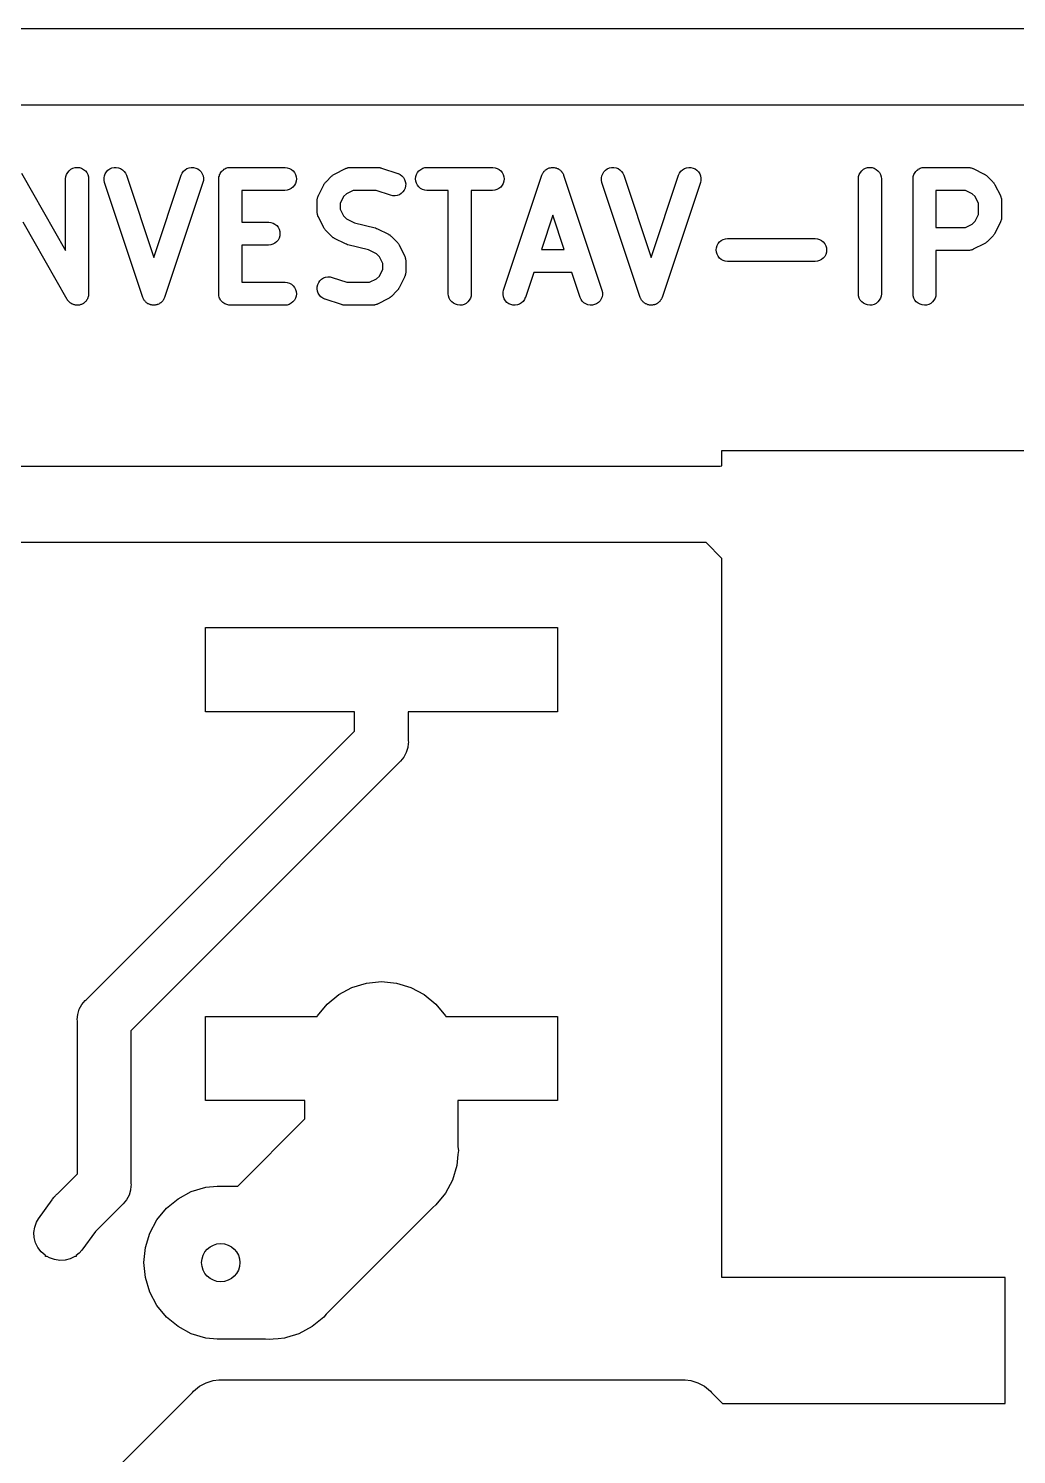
# Model space of a CAD drawing. Extents: x 90.9 to 144, y -121.2 to -74.4.
# Drawn here: x 111.03 to 123.94, y -93.06 to -74.43 of the extents above; entities that cross this region are included whole.
import ezdxf

# ---------------------------------------------------------------- set-up
doc = ezdxf.new("R2010")
doc.units = 0
doc.header["$MEASUREMENT"] = 0
doc.layers.add('BLACK', color=7, linetype='CONTINUOUS')

msp = doc.modelspace()

# ---------------------------------------------------------------- linework, layer by layer
at = {"layer": 'BLACK', "linetype": 'CONTINUOUS'}
for p, q in [((91.4646, -74.43), (142.85, -74.43)), ((142.668, -75.43), (91.94, -75.43)), ((110.935, -76.3201), (111.511, -77.3297)), ((111.511, -76.3925), (111.515, -76.3634)), ((111.515, -76.3634), (111.524, -76.3355)), ((111.524, -76.3355), (111.538, -76.3098)), ((111.538, -76.3098), (111.556, -76.2874)), ((111.556, -76.2874), (111.579, -76.2691)), ((111.579, -76.2691), (111.605, -76.2555)), ((111.605, -76.2555), (111.633, -76.2472)), ((111.633, -76.2472), (111.662, -76.2446)), ((111.662, -76.2446), (111.692, -76.2476)), ((111.692, -76.2476), (111.72, -76.2563)), ((111.72, -76.2563), (111.745, -76.2702)), ((111.745, -76.2702), (111.768, -76.2889)), ((111.768, -76.2889), (111.786, -76.3116)), ((111.786, -76.3116), (111.8, -76.3374)), ((111.8, -76.3374), (111.809, -76.3654)), ((111.809, -76.3654), (111.811, -76.3946)), ((112.012, -76.3821), (112.017, -76.3533)), ((112.017, -76.3533), (112.028, -76.3261)), ((112.028, -76.3261), (112.044, -76.3015)), ((112.044, -76.3015), (112.064, -76.2804)), ((112.064, -76.2804), (112.088, -76.2637)), ((112.088, -76.2637), (112.115, -76.2519)), ((112.115, -76.2519), (112.144, -76.2456)), ((112.144, -76.2456), (112.173, -76.245)), ((112.173, -76.245), (112.202, -76.2501)), ((112.202, -76.2501), (112.229, -76.2606)), ((112.229, -76.2606), (112.254, -76.2763)), ((112.254, -76.2763), (112.275, -76.2965)), ((112.275, -76.2965), (112.292, -76.3204)), ((112.292, -76.3204), (112.304, -76.3471)), ((112.304, -76.3471), (112.661, -77.4202)), ((112.661, -77.4202), (113.019, -76.3471)), ((113.019, -76.3471), (113.02, -76.3452)), ((113.02, -76.3452), (113.032, -76.3186)), ((113.032, -76.3186), (113.049, -76.2949)), ((113.049, -76.2949), (113.071, -76.275)), ((113.071, -76.275), (113.096, -76.2597)), ((113.096, -76.2597), (113.123, -76.2495)), ((113.123, -76.2495), (113.152, -76.2449)), ((113.152, -76.2449), (113.181, -76.2459)), ((113.181, -76.2459), (113.21, -76.2526)), ((113.21, -76.2526), (113.237, -76.2647)), ((113.237, -76.2647), (113.26, -76.2818)), ((113.26, -76.2818), (113.28, -76.3031)), ((113.28, -76.3031), (113.296, -76.328)), ((113.296, -76.328), (113.306, -76.3553)), ((113.306, -76.3553), (113.311, -76.3842)), ((113.513, -76.3784), (113.514, -76.3644)), ((113.514, -76.3644), (113.515, -76.3639)), ((113.515, -76.3634), (113.519, -76.3499)), ((113.515, -76.3639), (113.515, -76.3634)), ((113.519, -76.3499), (113.523, -76.3364)), ((113.523, -76.336), (113.524, -76.3355)), ((113.523, -76.3364), (113.523, -76.336)), ((113.524, -76.3355), (113.53, -76.3231)), ((113.53, -76.3231), (113.537, -76.3107)), ((113.537, -76.3103), (113.538, -76.3098)), ((113.537, -76.3107), (113.537, -76.3103)), ((113.538, -76.3098), (113.547, -76.299)), ((113.547, -76.299), (113.556, -76.2881)), ((113.556, -76.2874), (113.567, -76.2785)), ((113.556, -76.2878), (113.556, -76.2874)), ((113.556, -76.2881), (113.556, -76.2878)), ((113.567, -76.2785), (113.578, -76.2696)), ((113.578, -76.2696), (113.579, -76.2694)), ((113.579, -76.2691), (113.592, -76.2625)), ((113.579, -76.2694), (113.579, -76.2691)), ((113.592, -76.2625), (113.604, -76.2559)), ((113.604, -76.2559), (113.605, -76.2557)), ((113.605, -76.2555), (113.619, -76.2515)), ((113.605, -76.2557), (113.605, -76.2555)), ((113.619, -76.2515), (113.632, -76.2474)), ((113.632, -76.2474), (113.633, -76.2474)), ((113.633, -76.2472), (113.647, -76.2459)), ((113.633, -76.2474), (113.633, -76.2472)), ((113.647, -76.2459), (113.661, -76.2446)), ((113.661, -76.2446), (114.376, -76.2446)), ((114.376, -76.2446), (114.378, -76.2446)), ((114.378, -76.2446), (114.407, -76.2478)), ((114.407, -76.2478), (114.435, -76.2567)), ((114.435, -76.2567), (114.46, -76.2708)), ((114.46, -76.2708), (114.483, -76.2896)), ((114.483, -76.2896), (114.501, -76.3124)), ((114.501, -76.3124), (114.515, -76.3384)), ((114.515, -76.3384), (114.523, -76.3665)), ((114.523, -76.3665), (114.526, -76.3956)), ((114.913, -76.4314), (114.984, -76.3599)), ((114.984, -76.3599), (114.985, -76.3585)), ((114.985, -76.3585), (114.992, -76.3532)), ((114.992, -76.3532), (114.998, -76.3474)), ((114.998, -76.3474), (115.003, -76.3441)), ((115.003, -76.3441), (115.008, -76.3402)), ((115.008, -76.3402), (115.016, -76.3363)), ((115.016, -76.3363), (115.023, -76.3318)), ((115.023, -76.3318), (115.166, -76.2604)), ((115.166, -76.2604), (115.168, -76.2595)), ((115.168, -76.2595), (115.172, -76.258)), ((115.172, -76.258), (115.176, -76.2559)), ((115.176, -76.2559), (115.186, -76.2529)), ((115.186, -76.2529), (115.195, -76.2494)), ((115.195, -76.2494), (115.199, -76.2487)), ((115.199, -76.2487), (115.204, -76.2474)), ((115.204, -76.2474), (115.214, -76.2464)), ((115.214, -76.2464), (115.224, -76.2448)), ((115.224, -76.2448), (115.228, -76.245)), ((115.228, -76.245), (115.233, -76.2446)), ((115.233, -76.2446), (115.59, -76.2446)), ((115.59, -76.2446), (115.592, -76.2446)), ((115.592, -76.2446), (115.6, -76.2455)), ((115.6, -76.2455), (115.609, -76.2458)), ((115.609, -76.2458), (115.615, -76.2472)), ((115.615, -76.2472), (115.621, -76.2478)), ((115.621, -76.2478), (115.629, -76.2504)), ((115.629, -76.2504), (115.637, -76.2523)), ((115.637, -76.2523), (115.852, -76.3237)), ((115.852, -76.3237), (115.854, -76.3244)), ((115.854, -76.3244), (115.88, -76.3367)), ((115.88, -76.3367), (115.904, -76.3539)), ((115.904, -76.3539), (115.924, -76.3754)), ((116.083, -76.3935), (116.086, -76.3644)), ((116.086, -76.3644), (116.095, -76.3364)), ((116.095, -76.3364), (116.109, -76.3107)), ((116.109, -76.3107), (116.127, -76.2881)), ((116.127, -76.2881), (116.15, -76.2696)), ((116.15, -76.2696), (116.176, -76.2559)), ((116.176, -76.2559), (116.204, -76.2474)), ((116.204, -76.2474), (116.233, -76.2446)), ((116.233, -76.2446), (117.09, -76.2446)), ((117.09, -76.2446), (117.092, -76.2446)), ((117.092, -76.2446), (117.121, -76.2478)), ((117.121, -76.2478), (117.149, -76.2567)), ((117.149, -76.2567), (117.175, -76.2708)), ((117.175, -76.2708), (117.197, -76.2896)), ((117.197, -76.2896), (117.216, -76.3124)), ((117.216, -76.3124), (117.229, -76.3384)), ((117.229, -76.3384), (117.237, -76.3665)), ((117.233, -77.8471), (117.733, -76.3471)), ((117.237, -76.3665), (117.24, -76.3956)), ((117.733, -76.3471), (117.734, -76.3452)), ((117.734, -76.3452), (117.738, -76.3358)), ((117.738, -76.3358), (117.742, -76.3261)), ((117.742, -76.3261), (117.745, -76.3225)), ((117.745, -76.3225), (117.746, -76.3186)), ((117.746, -76.3186), (117.752, -76.3102)), ((117.752, -76.3102), (117.758, -76.3015)), ((117.758, -76.3015), (117.761, -76.2984)), ((117.761, -76.2984), (117.764, -76.2949)), ((117.764, -76.2949), (117.771, -76.2879)), ((117.771, -76.2879), (117.778, -76.2804)), ((117.778, -76.2804), (117.782, -76.2779)), ((117.782, -76.2779), (117.785, -76.275)), ((117.785, -76.275), (117.794, -76.2696)), ((117.794, -76.2696), (117.802, -76.2637)), ((117.802, -76.2637), (117.806, -76.262)), ((117.806, -76.262), (117.81, -76.2597)), ((117.81, -76.2597), (117.82, -76.2561)), ((117.82, -76.2561), (117.829, -76.2519)), ((117.829, -76.2519), (117.833, -76.251)), ((117.833, -76.251), (117.837, -76.2495)), ((117.837, -76.2495), (117.848, -76.2479)), ((117.848, -76.2479), (117.858, -76.2456)), ((117.858, -76.2456), (117.862, -76.2455)), ((117.862, -76.2455), (117.866, -76.2449)), ((117.866, -76.2449), (117.877, -76.2452)), ((117.877, -76.2452), (117.887, -76.245)), ((117.887, -76.245), (117.891, -76.2457)), ((117.891, -76.2457), (117.896, -76.2459)), ((117.896, -76.2459), (117.906, -76.2483)), ((117.906, -76.2483), (117.916, -76.2501)), ((117.916, -76.2501), (117.92, -76.2516)), ((117.92, -76.2516), (117.924, -76.2526)), ((117.924, -76.2526), (117.934, -76.2569)), ((117.934, -76.2569), (117.943, -76.2606)), ((117.943, -76.2606), (117.947, -76.2629)), ((117.947, -76.2629), (117.951, -76.2647)), ((117.951, -76.2647), (117.959, -76.2708)), ((117.959, -76.2708), (117.968, -76.2763)), ((117.968, -76.2763), (117.971, -76.2793)), ((117.971, -76.2793), (117.975, -76.2818)), ((117.975, -76.2818), (117.982, -76.2893)), ((117.982, -76.2893), (117.989, -76.2965)), ((117.989, -76.2965), (117.992, -76.3)), ((117.992, -76.3), (117.995, -76.3031)), ((117.995, -76.3031), (118, -76.3119)), ((118, -76.3119), (118.006, -76.3204)), ((118.006, -76.3204), (118.008, -76.3243)), ((118.008, -76.3243), (118.01, -76.328)), ((118.01, -76.328), (118.014, -76.3377)), ((118.014, -76.3377), (118.018, -76.3471)), ((118.018, -76.3471), (118.518, -77.8471)), ((118.512, -76.3821), (118.517, -76.3533)), ((118.517, -76.3533), (118.528, -76.3261)), ((118.528, -76.3261), (118.544, -76.3015)), ((118.544, -76.3015), (118.564, -76.2804)), ((118.564, -76.2804), (118.588, -76.2637)), ((118.588, -76.2637), (118.615, -76.2519)), ((118.615, -76.2519), (118.644, -76.2456)), ((118.644, -76.2456), (118.673, -76.245)), ((118.673, -76.245), (118.702, -76.2501)), ((118.702, -76.2501), (118.729, -76.2606)), ((118.729, -76.2606), (118.754, -76.2763)), ((118.754, -76.2763), (118.775, -76.2965)), ((118.775, -76.2965), (118.792, -76.3204)), ((118.792, -76.3204), (118.804, -76.3471)), ((118.804, -76.3471), (119.161, -77.4202)), ((119.161, -77.4202), (119.519, -76.3471)), ((119.519, -76.3471), (119.52, -76.3452)), ((119.52, -76.3452), (119.532, -76.3186)), ((119.532, -76.3186), (119.549, -76.2949)), ((119.549, -76.2949), (119.571, -76.275)), ((119.571, -76.275), (119.596, -76.2597)), ((119.596, -76.2597), (119.623, -76.2495)), ((119.623, -76.2495), (119.652, -76.2449)), ((119.652, -76.2449), (119.681, -76.2459)), ((119.681, -76.2459), (119.71, -76.2526)), ((119.71, -76.2526), (119.737, -76.2647)), ((119.737, -76.2647), (119.76, -76.2818)), ((119.76, -76.2818), (119.78, -76.3031)), ((119.78, -76.3031), (119.796, -76.328)), ((119.796, -76.328), (119.806, -76.3553)), ((119.806, -76.3553), (119.811, -76.3842)), ((121.869, -76.3925), (121.872, -76.3634)), ((121.872, -76.3634), (121.881, -76.3355)), ((121.881, -76.3355), (121.895, -76.3098)), ((121.895, -76.3098), (121.914, -76.2874)), ((121.914, -76.2874), (121.936, -76.2691)), ((121.936, -76.2691), (121.962, -76.2555)), ((121.962, -76.2555), (121.99, -76.2472)), ((121.99, -76.2472), (122.02, -76.2446)), ((122.02, -76.2446), (122.049, -76.2476)), ((122.049, -76.2476), (122.077, -76.2563)), ((122.077, -76.2563), (122.102, -76.2702)), ((122.102, -76.2702), (122.125, -76.2889)), ((122.125, -76.2889), (122.144, -76.3116)), ((122.144, -76.3116), (122.157, -76.3374)), ((122.157, -76.3374), (122.166, -76.3654)), ((122.166, -76.3654), (122.169, -76.3946)), ((122.584, -76.3784), (122.586, -76.3644)), ((122.586, -76.3634), (122.59, -76.3499)), ((122.586, -76.3639), (122.586, -76.3634)), ((122.586, -76.3644), (122.586, -76.3639)), ((122.59, -76.3499), (122.595, -76.3364)), ((122.595, -76.3355), (122.602, -76.3231)), ((122.595, -76.336), (122.595, -76.3355)), ((122.595, -76.3364), (122.595, -76.336)), ((122.602, -76.3231), (122.609, -76.3107)), ((122.609, -76.3098), (122.618, -76.299)), ((122.609, -76.3103), (122.609, -76.3098)), ((122.609, -76.3107), (122.609, -76.3103)), ((122.618, -76.299), (122.627, -76.2881)), ((122.627, -76.2881), (122.628, -76.2878)), ((122.628, -76.2874), (122.639, -76.2785)), ((122.628, -76.2878), (122.628, -76.2874)), ((122.639, -76.2785), (122.65, -76.2696)), ((122.65, -76.2694), (122.651, -76.2691)), ((122.65, -76.2696), (122.65, -76.2694)), ((122.651, -76.2691), (122.663, -76.2625)), ((122.663, -76.2625), (122.676, -76.2559)), ((122.676, -76.2557), (122.677, -76.2555)), ((122.676, -76.2559), (122.676, -76.2557)), ((122.677, -76.2555), (122.69, -76.2515)), ((122.69, -76.2515), (122.704, -76.2474)), ((122.704, -76.2474), (122.705, -76.2472)), ((122.704, -76.2474), (122.704, -76.2474)), ((122.705, -76.2472), (122.719, -76.2459)), ((122.719, -76.2459), (122.733, -76.2446)), ((122.733, -76.2446), (123.304, -76.2446)), ((123.304, -76.2446), (123.306, -76.2446)), ((123.306, -76.2446), (123.311, -76.2451)), ((123.311, -76.2451), (123.315, -76.245)), ((123.315, -76.245), (123.325, -76.2467)), ((123.325, -76.2467), (123.335, -76.2478)), ((123.335, -76.2478), (123.34, -76.2492)), ((123.34, -76.2492), (123.344, -76.2499)), ((123.344, -76.2499), (123.354, -76.2536)), ((123.354, -76.2536), (123.363, -76.2567)), ((123.363, -76.2567), (123.367, -76.2588)), ((123.367, -76.2588), (123.371, -76.2604)), ((123.371, -76.2604), (123.514, -76.3318)), ((123.514, -76.3318), (123.516, -76.3328)), ((123.516, -76.3328), (123.523, -76.3374)), ((123.523, -76.3374), (123.531, -76.3414)), ((123.531, -76.3414), (123.535, -76.3453)), ((123.535, -76.3453), (123.541, -76.3487)), ((123.541, -76.3487), (123.547, -76.3546)), ((123.547, -76.3546), (123.553, -76.3599)), ((123.553, -76.3599), (123.625, -76.4314)), ((111.511, -76.3946), (111.511, -76.3925)), ((111.511, -77.3297), (111.511, -76.3946)), ((111.811, -76.3946), (111.811, -77.8946)), ((112.012, -76.4114), (112.012, -76.3821)), ((112.018, -76.44), (112.012, -76.4114)), ((112.019, -76.442), (112.018, -76.44)), ((112.519, -77.942), (112.019, -76.442)), ((113.304, -76.442), (112.804, -77.942)), ((113.31, -76.4135), (113.304, -76.442)), ((113.311, -76.3842), (113.31, -76.4135)), ((113.511, -76.3925), (113.513, -76.3784)), ((113.511, -76.3935), (113.511, -76.3925)), ((113.511, -76.3936), (113.511, -76.3935)), ((113.511, -76.3935), (113.511, -76.3935)), ((113.511, -76.3946), (113.511, -76.3936)), ((113.511, -77.8946), (113.511, -76.3946)), ((114.376, -76.5446), (113.811, -76.5446)), ((113.811, -76.5446), (113.811, -76.9589)), ((114.405, -76.5417), (114.376, -76.5446)), ((114.433, -76.5333), (114.405, -76.5417)), ((114.459, -76.5195), (114.433, -76.5333)), ((114.481, -76.501), (114.459, -76.5195)), ((114.5, -76.4784), (114.481, -76.501)), ((114.514, -76.4527), (114.5, -76.4784)), ((114.523, -76.4247), (114.514, -76.4527)), ((114.526, -76.3956), (114.523, -76.4247)), ((114.813, -76.6132), (114.884, -76.4703)), ((114.884, -76.4703), (114.885, -76.4685)), ((114.885, -76.4685), (114.89, -76.4614)), ((114.89, -76.4614), (114.894, -76.454)), ((114.894, -76.454), (114.898, -76.4492)), ((114.898, -76.4492), (114.901, -76.4439)), ((114.901, -76.4439), (114.907, -76.4379)), ((114.907, -76.4379), (114.913, -76.4314)), ((115.268, -76.5446), (115.179, -76.5893)), ((115.566, -76.5446), (115.268, -76.5446)), ((115.757, -76.6083), (115.566, -76.5446)), ((115.934, -76.5411), (115.917, -76.5649)), ((115.924, -76.3754), (115.939, -76.4003)), ((115.946, -76.5144), (115.934, -76.5411)), ((115.939, -76.4003), (115.949, -76.4278)), ((115.953, -76.4859), (115.946, -76.5144)), ((115.949, -76.4278), (115.954, -76.4567)), ((115.954, -76.4567), (115.953, -76.4859)), ((116.086, -76.4227), (116.083, -76.3935)), ((116.094, -76.4508), (116.086, -76.4227)), ((116.107, -76.4767), (116.094, -76.4508)), ((116.126, -76.4995), (116.107, -76.4767)), ((116.148, -76.5183), (116.126, -76.4995)), ((116.174, -76.5324), (116.148, -76.5183)), ((116.202, -76.5413), (116.174, -76.5324)), ((116.231, -76.5446), (116.202, -76.5413)), ((116.233, -76.5446), (116.231, -76.5446)), ((116.511, -76.5446), (116.233, -76.5446)), ((116.511, -77.8946), (116.511, -76.5446)), ((117.09, -76.5446), (116.811, -76.5446)), ((116.811, -76.5446), (116.811, -77.8946)), ((117.119, -76.5417), (117.09, -76.5446)), ((117.147, -76.5333), (117.119, -76.5417)), ((117.173, -76.5195), (117.147, -76.5333)), ((117.196, -76.501), (117.173, -76.5195)), ((117.214, -76.4784), (117.196, -76.501)), ((117.228, -76.4527), (117.214, -76.4784)), ((117.237, -76.4247), (117.228, -76.4527)), ((117.24, -76.3956), (117.237, -76.4247)), ((118.512, -76.4114), (118.512, -76.3821)), ((118.518, -76.44), (118.512, -76.4114)), ((118.519, -76.442), (118.518, -76.44)), ((119.019, -77.942), (118.519, -76.442)), ((119.804, -76.442), (119.304, -77.942)), ((119.81, -76.4135), (119.804, -76.442)), ((119.811, -76.3842), (119.81, -76.4135)), ((121.869, -76.3946), (121.869, -76.3925)), ((121.869, -77.8946), (121.869, -76.3946)), ((122.169, -76.3946), (122.169, -77.8946)), ((122.583, -76.3925), (122.584, -76.3784)), ((122.583, -76.3935), (122.583, -76.3925)), ((122.583, -76.3936), (122.583, -76.3935)), ((122.583, -76.3935), (122.583, -76.3935)), ((122.583, -76.3946), (122.583, -76.3936)), ((122.583, -77.8946), (122.583, -76.3946)), ((122.883, -76.5446), (122.883, -77.0303)), ((123.269, -76.5446), (122.883, -76.5446)), ((123.358, -76.5893), (123.269, -76.5446)), ((123.625, -76.4314), (123.626, -76.4329)), ((123.626, -76.4329), (123.631, -76.4394)), ((123.631, -76.4394), (123.637, -76.4456)), ((123.637, -76.4456), (123.64, -76.4509)), ((123.64, -76.4509), (123.644, -76.4557)), ((123.644, -76.4557), (123.648, -76.4632)), ((123.648, -76.4632), (123.653, -76.4703)), ((123.653, -76.4703), (123.724, -76.6132)), ((114.797, -76.6782), (114.798, -76.6738)), ((114.797, -76.6803), (114.797, -76.6782)), ((114.797, -76.8231), (114.797, -76.6803)), ((114.798, -76.6694), (114.799, -76.6593)), ((114.798, -76.6738), (114.798, -76.6694)), ((114.799, -76.6593), (114.8, -76.6491)), ((114.8, -76.6491), (114.802, -76.6449)), ((114.802, -76.6449), (114.803, -76.6405)), ((114.803, -76.6405), (114.806, -76.631)), ((114.806, -76.631), (114.809, -76.6212)), ((114.809, -76.6212), (114.811, -76.6173)), ((114.811, -76.6173), (114.813, -76.6132)), ((115.142, -76.6263), (115.097, -76.7157)), ((115.097, -76.7157), (115.097, -76.7877)), ((115.179, -76.5893), (115.142, -76.6263)), ((115.785, -76.6148), (115.757, -76.6083)), ((115.815, -76.6156), (115.785, -76.6148)), ((115.844, -76.6108), (115.815, -76.6156)), ((115.871, -76.6004), (115.844, -76.6108)), ((115.896, -76.5849), (115.871, -76.6004)), ((115.917, -76.5649), (115.896, -76.5849)), ((123.395, -76.6263), (123.358, -76.5893)), ((123.44, -76.7157), (123.395, -76.6263)), ((123.44, -76.8592), (123.44, -76.7157)), ((123.724, -76.6132), (123.725, -76.6151)), ((123.725, -76.6151), (123.727, -76.6192)), ((123.727, -76.6192), (123.729, -76.6231)), ((123.729, -76.6231), (123.732, -76.6329)), ((123.732, -76.6329), (123.735, -76.6426)), ((123.735, -76.6426), (123.736, -76.6469)), ((123.736, -76.6469), (123.737, -76.6512)), ((123.737, -76.6512), (123.738, -76.6614)), ((123.738, -76.6614), (123.74, -76.6715)), ((123.74, -76.6715), (123.74, -76.6759)), ((123.74, -76.6759), (123.74, -76.6803)), ((123.74, -76.6803), (123.74, -76.8946)), ((114.798, -76.8275), (114.797, -76.8231)), ((114.797, -76.8319), (114.798, -76.8275)), ((114.799, -76.8421), (114.797, -76.8319)), ((114.8, -76.8523), (114.799, -76.8421)), ((114.801, -76.8565), (114.8, -76.8523)), ((114.802, -76.8609), (114.801, -76.8565)), ((114.805, -76.8705), (114.802, -76.8609)), ((114.808, -76.8803), (114.805, -76.8705)), ((114.811, -76.8842), (114.808, -76.8803)), ((114.812, -76.8883), (114.811, -76.8842)), ((114.813, -76.8902), (114.812, -76.8883)), ((114.884, -77.0331), (114.813, -76.8902)), ((115.097, -76.7877), (115.142, -76.8771)), ((115.142, -76.8771), (115.179, -76.9141)), ((115.179, -76.9141), (115.285, -76.9673)), ((117.876, -76.8689), (117.727, -77.316)), ((118.025, -77.316), (117.876, -76.8689)), ((123.395, -76.9486), (123.44, -76.8592)), ((123.737, -76.9258), (123.735, -76.93)), ((123.738, -76.9156), (123.737, -76.9258)), ((123.74, -76.9055), (123.738, -76.9156)), ((123.74, -76.8967), (123.739, -76.901)), ((123.739, -76.901), (123.74, -76.9055)), ((123.74, -76.8946), (123.74, -76.8967)), ((111.531, -77.969), (110.954, -76.9594)), ((113.811, -76.9589), (114.161, -76.9589)), ((114.161, -76.9589), (114.164, -76.9589)), ((114.164, -76.9589), (114.193, -76.9621)), ((114.193, -76.9621), (114.221, -76.971)), ((114.221, -76.971), (114.246, -76.9851)), ((114.246, -76.9851), (114.269, -77.0039)), ((114.269, -77.0039), (114.287, -77.0267)), ((114.287, -77.0267), (114.301, -77.0527)), ((114.301, -77.0527), (114.309, -77.0807)), ((114.311, -77.1099), (114.308, -77.139)), ((114.309, -77.0807), (114.311, -77.1099)), ((114.889, -77.0402), (114.884, -77.0331)), ((114.893, -77.0477), (114.889, -77.0402)), ((114.897, -77.0526), (114.893, -77.0477)), ((114.9, -77.0579), (114.897, -77.0526)), ((114.906, -77.064), (114.9, -77.0579)), ((114.911, -77.0706), (114.906, -77.064)), ((114.913, -77.0721), (114.911, -77.0706)), ((114.984, -77.1435), (114.913, -77.0721)), ((115.285, -76.9673), (115.555, -77.0348)), ((115.555, -77.0348), (115.557, -77.0353)), ((115.557, -77.0353), (115.558, -77.0355)), ((115.558, -77.0355), (115.558, -77.0356)), ((115.558, -77.0356), (115.571, -77.0406)), ((115.571, -77.0406), (115.584, -77.0455)), ((115.584, -77.0455), (115.585, -77.0459)), ((115.585, -77.0459), (115.586, -77.0461)), ((115.586, -77.0461), (115.729, -77.1175)), ((122.883, -77.0303), (123.269, -77.0303)), ((123.269, -77.0303), (123.358, -76.9856)), ((123.358, -76.9856), (123.395, -76.9486)), ((123.647, -77.1135), (123.643, -77.1209)), ((123.652, -77.1064), (123.647, -77.1135)), ((123.653, -77.1045), (123.652, -77.1064)), ((123.724, -76.9617), (123.653, -77.1045)), ((123.726, -76.9575), (123.724, -76.9617)), ((123.728, -76.9537), (123.726, -76.9575)), ((123.731, -76.9439), (123.728, -76.9537)), ((123.735, -76.9343), (123.731, -76.9439)), ((123.735, -76.93), (123.735, -76.9343)), ((114.161, -77.2589), (113.811, -77.2589)), ((113.811, -77.2589), (113.811, -77.7446)), ((114.191, -77.256), (114.161, -77.2589)), ((114.219, -77.2475), (114.191, -77.256)), ((114.244, -77.2338), (114.219, -77.2475)), ((114.267, -77.2153), (114.244, -77.2338)), ((114.286, -77.1927), (114.267, -77.2153)), ((114.3, -77.167), (114.286, -77.1927)), ((114.308, -77.139), (114.3, -77.167)), ((114.99, -77.1488), (114.984, -77.1435)), ((114.996, -77.1547), (114.99, -77.1488)), ((115.002, -77.1581), (114.996, -77.1547)), ((115.007, -77.1621), (115.002, -77.1581)), ((115.014, -77.1661), (115.007, -77.1621)), ((115.021, -77.1706), (115.014, -77.1661)), ((115.023, -77.1716), (115.021, -77.1706)), ((115.166, -77.243), (115.023, -77.1716)), ((115.166, -77.2433), (115.166, -77.243)), ((115.167, -77.2436), (115.166, -77.2433)), ((115.18, -77.2485), (115.167, -77.2436)), ((115.193, -77.2535), (115.18, -77.2485)), ((115.194, -77.2536), (115.193, -77.2535)), ((115.194, -77.2539), (115.194, -77.2536)), ((115.196, -77.2544), (115.194, -77.2539)), ((115.466, -77.3218), (115.196, -77.2544)), ((115.729, -77.1175), (115.73, -77.1185)), ((115.73, -77.1185), (115.737, -77.1231)), ((115.737, -77.1231), (115.745, -77.1271)), ((115.745, -77.1271), (115.75, -77.131)), ((115.75, -77.131), (115.755, -77.1344)), ((115.755, -77.1344), (115.761, -77.1403)), ((115.761, -77.1403), (115.767, -77.1456)), ((115.767, -77.1456), (115.839, -77.2171)), ((115.839, -77.2171), (115.84, -77.2186)), ((115.84, -77.2186), (115.846, -77.2252)), ((115.846, -77.2252), (115.851, -77.2313)), ((115.851, -77.2313), (115.855, -77.2366)), ((115.855, -77.2366), (115.859, -77.2414)), ((115.859, -77.2414), (115.863, -77.2489)), ((115.863, -77.2489), (115.867, -77.2561)), ((115.867, -77.2561), (115.938, -77.3989)), ((120.011, -77.3221), (120.014, -77.293)), ((120.014, -77.293), (120.023, -77.265)), ((120.023, -77.265), (120.037, -77.2393)), ((120.037, -77.2393), (120.056, -77.2167)), ((120.056, -77.2167), (120.078, -77.1982)), ((120.078, -77.1982), (120.104, -77.1845)), ((120.104, -77.1845), (120.132, -77.176)), ((120.132, -77.176), (120.161, -77.1731)), ((120.161, -77.1731), (121.304, -77.1731)), ((121.304, -77.1731), (121.306, -77.1732)), ((121.306, -77.1732), (121.335, -77.1764)), ((121.335, -77.1764), (121.363, -77.1853)), ((121.363, -77.1853), (121.389, -77.1994)), ((121.389, -77.1994), (121.411, -77.2182)), ((121.411, -77.2182), (121.43, -77.241)), ((121.43, -77.241), (121.443, -77.267)), ((121.443, -77.267), (121.452, -77.295)), ((121.452, -77.295), (121.454, -77.3242)), ((123.514, -77.243), (123.371, -77.3144)), ((123.521, -77.2385), (123.514, -77.243)), ((123.529, -77.2347), (123.521, -77.2385)), ((123.534, -77.2308), (123.529, -77.2347)), ((123.539, -77.2274), (123.534, -77.2308)), ((123.545, -77.2217), (123.539, -77.2274)), ((123.552, -77.2164), (123.545, -77.2217)), ((123.553, -77.2149), (123.552, -77.2164)), ((123.625, -77.1435), (123.553, -77.2149)), ((123.63, -77.137), (123.625, -77.1435)), ((123.636, -77.1309), (123.63, -77.137)), ((123.639, -77.1257), (123.636, -77.1309)), ((123.643, -77.1209), (123.639, -77.1257)), ((115.573, -77.375), (115.466, -77.3218)), ((115.61, -77.412), (115.573, -77.375)), ((115.654, -77.5014), (115.61, -77.412)), ((115.938, -77.3989), (115.939, -77.4008)), ((115.939, -77.4008), (115.941, -77.4049)), ((115.941, -77.4049), (115.943, -77.4088)), ((115.943, -77.4088), (115.946, -77.4187)), ((115.946, -77.4187), (115.949, -77.4283)), ((115.949, -77.4283), (115.95, -77.4326)), ((115.95, -77.4326), (115.951, -77.4369)), ((115.951, -77.4369), (115.952, -77.4471)), ((115.952, -77.4471), (115.954, -77.4572)), ((115.954, -77.4572), (115.954, -77.4616)), ((115.954, -77.4616), (115.954, -77.466)), ((115.954, -77.466), (115.954, -77.6089)), ((117.727, -77.316), (118.025, -77.316)), ((120.014, -77.3512), (120.011, -77.3221)), ((120.022, -77.3793), (120.014, -77.3512)), ((120.036, -77.4053), (120.022, -77.3793)), ((120.054, -77.4281), (120.036, -77.4053)), ((120.077, -77.4469), (120.054, -77.4281)), ((120.102, -77.461), (120.077, -77.4469)), ((120.13, -77.4699), (120.102, -77.461)), ((120.159, -77.4731), (120.13, -77.4699)), ((120.161, -77.4731), (120.159, -77.4731)), ((121.304, -77.4731), (120.161, -77.4731)), ((121.333, -77.4703), (121.304, -77.4731)), ((121.361, -77.4618), (121.333, -77.4703)), ((121.387, -77.4481), (121.361, -77.4618)), ((121.41, -77.4296), (121.387, -77.4481)), ((121.429, -77.407), (121.41, -77.4296)), ((121.443, -77.3813), (121.429, -77.407)), ((121.451, -77.3533), (121.443, -77.3813)), ((121.454, -77.3242), (121.451, -77.3533)), ((123.304, -77.3303), (122.883, -77.3303)), ((122.883, -77.3303), (122.883, -77.8946)), ((123.309, -77.3299), (123.304, -77.3303)), ((123.313, -77.33), (123.309, -77.3299)), ((123.323, -77.3284), (123.313, -77.33)), ((123.333, -77.3274), (123.323, -77.3284)), ((123.338, -77.3262), (123.333, -77.3274)), ((123.342, -77.3255), (123.338, -77.3262)), ((123.352, -77.3219), (123.342, -77.3255)), ((123.361, -77.319), (123.352, -77.3219)), ((123.365, -77.3169), (123.361, -77.319)), ((123.369, -77.3154), (123.365, -77.3169)), ((123.371, -77.3144), (123.369, -77.3154)), ((114.908, -77.6784), (114.937, -77.6735)), ((114.937, -77.6735), (114.966, -77.6743)), ((115.573, -77.6999), (115.61, -77.6629)), ((115.61, -77.6629), (115.654, -77.5734)), ((115.654, -77.5734), (115.654, -77.5014)), ((115.94, -77.6718), (115.938, -77.6759)), ((115.942, -77.6679), (115.94, -77.6718)), ((115.945, -77.6582), (115.942, -77.6679)), ((115.949, -77.6486), (115.945, -77.6582)), ((115.95, -77.6443), (115.949, -77.6486)), ((115.951, -77.64), (115.95, -77.6443)), ((115.952, -77.6299), (115.951, -77.64)), ((115.954, -77.6197), (115.952, -77.6299)), ((115.954, -77.6089), (115.954, -77.611)), ((115.954, -77.611), (115.954, -77.6153)), ((115.954, -77.6153), (115.954, -77.6197)), ((117.627, -77.616), (117.518, -77.942)), ((118.125, -77.616), (117.627, -77.616)), ((118.233, -77.942), (118.125, -77.616)), ((113.811, -77.7446), (114.376, -77.7446)), ((114.376, -77.7446), (114.378, -77.7446)), ((114.378, -77.7446), (114.407, -77.7478)), ((114.407, -77.7478), (114.435, -77.7567)), ((114.435, -77.7567), (114.46, -77.7708)), ((114.46, -77.7708), (114.483, -77.7896)), ((114.483, -77.7896), (114.501, -77.8124)), ((114.501, -77.8124), (114.515, -77.8384)), ((114.515, -77.8384), (114.523, -77.8665)), ((114.797, -77.8325), (114.798, -77.8032)), ((114.802, -77.8614), (114.797, -77.8325)), ((114.798, -77.8032), (114.805, -77.7747)), ((114.805, -77.7747), (114.817, -77.7481)), ((114.817, -77.7481), (114.834, -77.7243)), ((114.834, -77.7243), (114.856, -77.7042)), ((114.856, -77.7042), (114.881, -77.6887)), ((114.881, -77.6887), (114.908, -77.6784)), ((114.966, -77.6743), (114.995, -77.6808)), ((114.995, -77.6808), (115.186, -77.7446)), ((115.186, -77.7446), (115.483, -77.7446)), ((115.483, -77.7446), (115.573, -77.6999)), ((115.839, -77.8578), (115.767, -77.9292)), ((115.844, -77.8513), (115.839, -77.8578)), ((115.85, -77.8452), (115.844, -77.8513)), ((115.854, -77.84), (115.85, -77.8452)), ((115.858, -77.8352), (115.854, -77.84)), ((115.861, -77.8277), (115.858, -77.8352)), ((115.866, -77.8207), (115.861, -77.8277)), ((115.867, -77.8188), (115.866, -77.8207)), ((115.938, -77.6759), (115.867, -77.8188)), ((117.227, -77.8757), (117.233, -77.8471)), ((118.518, -77.8471), (118.519, -77.8491)), ((118.519, -77.8491), (118.525, -77.8778)), ((111.534, -77.9731), (111.531, -77.969)), ((111.536, -77.9776), (111.534, -77.9731)), ((111.543, -77.985), (111.536, -77.9776)), ((111.548, -77.9929), (111.543, -77.985)), ((111.552, -77.9963), (111.548, -77.9929)), ((111.555, -78.0003), (111.552, -77.9963)), ((111.562, -78.0064), (111.555, -78.0003)), ((111.569, -78.013), (111.562, -78.0064)), ((111.574, -78.0157), (111.569, -78.013)), ((111.578, -78.0189), (111.574, -78.0157)), ((111.586, -78.0235), (111.578, -78.0189)), ((111.594, -78.0286), (111.586, -78.0235)), ((111.599, -78.0304), (111.594, -78.0286)), ((111.603, -78.0328), (111.599, -78.0304)), ((111.612, -78.0357), (111.603, -78.0328)), ((111.621, -78.0391), (111.612, -78.0357)), ((111.626, -78.04), (111.621, -78.0391)), ((111.631, -78.0415), (111.626, -78.04)), ((111.641, -78.0425), (111.631, -78.0415)), ((111.65, -78.0442), (111.641, -78.0425)), ((111.655, -78.044), (111.65, -78.0442)), ((111.66, -78.0446), (111.655, -78.044)), ((111.67, -78.0437), (111.66, -78.0446)), ((111.68, -78.0435), (111.67, -78.0437)), ((111.684, -78.0424), (111.68, -78.0435)), ((111.69, -78.0419), (111.684, -78.0424)), ((111.699, -78.0392), (111.69, -78.0419)), ((111.708, -78.0371), (111.699, -78.0392)), ((111.713, -78.0351), (111.708, -78.0371)), ((111.718, -78.0336), (111.713, -78.0351)), ((111.726, -78.0292), (111.718, -78.0336)), ((111.735, -78.0253), (111.726, -78.0292)), ((111.739, -78.0224), (111.735, -78.0253)), ((111.744, -78.0201), (111.739, -78.0224)), ((111.751, -78.0141), (111.744, -78.0201)), ((111.759, -78.0086), (111.751, -78.0141)), ((111.762, -78.0049), (111.759, -78.0086)), ((111.766, -78.0017), (111.762, -78.0049)), ((111.773, -77.9944), (111.766, -78.0017)), ((111.779, -77.9874), (111.773, -77.9944)), ((111.782, -77.9832), (111.779, -77.9874)), ((111.785, -77.9793), (111.782, -77.9832)), ((111.79, -77.9709), (111.785, -77.9793)), ((111.795, -77.9628), (111.79, -77.9709)), ((111.797, -77.9581), (111.795, -77.9628)), ((111.799, -77.9537), (111.797, -77.9581)), ((111.802, -77.9445), (111.799, -77.9537)), ((111.806, -77.9356), (111.802, -77.9445)), ((111.807, -77.9306), (111.806, -77.9356)), ((111.808, -77.9258), (111.807, -77.9306)), ((111.809, -77.9162), (111.808, -77.9258)), ((111.811, -77.9067), (111.809, -77.9162)), ((111.811, -77.8946), (111.811, -77.8967)), ((111.811, -77.8967), (111.811, -77.9017)), ((111.811, -77.9017), (111.811, -77.9067)), ((112.523, -77.9515), (112.519, -77.942)), ((112.527, -77.9612), (112.523, -77.9515)), ((112.529, -77.9648), (112.527, -77.9612)), ((112.531, -77.9687), (112.529, -77.9648)), ((112.537, -77.9772), (112.531, -77.9687)), ((112.543, -77.986), (112.537, -77.9772)), ((112.545, -77.9892), (112.543, -77.986)), ((112.548, -77.9927), (112.545, -77.9892)), ((112.555, -77.9998), (112.548, -77.9927)), ((112.563, -78.0074), (112.555, -77.9998)), ((112.566, -78.0099), (112.563, -78.0074)), ((112.569, -78.0128), (112.566, -78.0099)), ((112.578, -78.0184), (112.569, -78.0128)), ((112.586, -78.0244), (112.578, -78.0184)), ((112.59, -78.0262), (112.586, -78.0244)), ((112.594, -78.0285), (112.59, -78.0262)), ((112.604, -78.0322), (112.594, -78.0285)), ((112.613, -78.0365), (112.604, -78.0322)), ((112.617, -78.0375), (112.613, -78.0365)), ((112.621, -78.0391), (112.617, -78.0375)), ((112.631, -78.0409), (112.621, -78.0391)), ((112.641, -78.0432), (112.631, -78.0409)), ((112.646, -78.0434), (112.641, -78.0432)), ((112.65, -78.0441), (112.646, -78.0434)), ((112.66, -78.0439), (112.65, -78.0441)), ((112.671, -78.0443), (112.66, -78.0439)), ((112.675, -78.0436), (112.671, -78.0443)), ((112.679, -78.0435), (112.675, -78.0436)), ((112.689, -78.0413), (112.679, -78.0435)), ((112.7, -78.0396), (112.689, -78.0413)), ((112.704, -78.0381), (112.7, -78.0396)), ((112.708, -78.0372), (112.704, -78.0381)), ((112.717, -78.033), (112.708, -78.0372)), ((112.727, -78.0294), (112.717, -78.033)), ((112.731, -78.0272), (112.727, -78.0294)), ((112.735, -78.0255), (112.731, -78.0272)), ((112.743, -78.0195), (112.735, -78.0255)), ((112.752, -78.0141), (112.743, -78.0195)), ((112.755, -78.0112), (112.752, -78.0141)), ((112.759, -78.0087), (112.755, -78.0112)), ((112.766, -78.0013), (112.759, -78.0087)), ((112.774, -77.9942), (112.766, -78.0013)), ((112.776, -77.9908), (112.774, -77.9942)), ((112.779, -77.9877), (112.776, -77.9908)), ((112.785, -77.9789), (112.779, -77.9877)), ((112.791, -77.9706), (112.785, -77.9789)), ((112.793, -77.9667), (112.791, -77.9706)), ((112.795, -77.9631), (112.793, -77.9667)), ((112.799, -77.9534), (112.795, -77.9631)), ((112.803, -77.944), (112.799, -77.9534)), ((112.804, -77.942), (112.803, -77.944)), ((113.513, -77.9086), (113.511, -77.8946)), ((113.514, -77.9227), (113.513, -77.9086)), ((113.514, -77.9232), (113.514, -77.9227)), ((113.514, -77.9237), (113.514, -77.9232)), ((113.518, -77.9372), (113.514, -77.9237)), ((113.522, -77.9508), (113.518, -77.9372)), ((113.523, -77.9512), (113.522, -77.9508)), ((113.523, -77.9517), (113.523, -77.9512)), ((113.529, -77.9642), (113.523, -77.9517)), ((113.536, -77.9767), (113.529, -77.9642)), ((113.536, -77.9771), (113.536, -77.9767)), ((113.536, -77.9776), (113.536, -77.9771)), ((113.545, -77.9885), (113.536, -77.9776)), ((113.554, -77.9995), (113.545, -77.9885)), ((113.555, -77.9999), (113.554, -77.9995)), ((113.555, -78.0003), (113.555, -77.9999)), ((113.566, -78.0093), (113.555, -78.0003)), ((113.577, -78.0183), (113.566, -78.0093)), ((113.577, -78.0186), (113.577, -78.0183)), ((113.578, -78.0189), (113.577, -78.0186)), ((113.59, -78.0256), (113.578, -78.0189)), ((113.602, -78.0324), (113.59, -78.0256)), ((113.603, -78.0326), (113.602, -78.0324)), ((113.603, -78.0328), (113.603, -78.0326)), ((113.617, -78.037), (113.603, -78.0328)), ((113.63, -78.0413), (113.617, -78.037)), ((113.631, -78.0414), (113.63, -78.0413)), ((113.631, -78.0415), (113.631, -78.0414)), ((113.645, -78.043), (113.631, -78.0415)), ((113.659, -78.0446), (113.645, -78.043)), ((113.66, -78.0446), (113.659, -78.0446)), ((113.661, -78.0446), (113.66, -78.0446)), ((113.66, -78.0446), (113.66, -78.0446)), ((113.66, -78.0446), (113.66, -78.0446)), ((114.376, -78.0446), (113.661, -78.0446)), ((114.405, -78.0417), (114.376, -78.0446)), ((114.433, -78.0333), (114.405, -78.0417)), ((114.459, -78.0195), (114.433, -78.0333)), ((114.481, -78.001), (114.459, -78.0195)), ((114.5, -77.9784), (114.481, -78.001)), ((114.514, -77.9527), (114.5, -77.9784)), ((114.523, -77.9247), (114.514, -77.9527)), ((114.523, -77.8665), (114.526, -77.8956)), ((114.526, -77.8956), (114.523, -77.9247)), ((114.812, -77.8888), (114.802, -77.8614)), ((114.828, -77.9138), (114.812, -77.8888)), ((114.847, -77.9353), (114.828, -77.9138)), ((114.871, -77.9525), (114.847, -77.9353)), ((114.898, -77.9648), (114.871, -77.9525)), ((114.9, -77.9654), (114.898, -77.9648)), ((115.114, -78.0369), (114.9, -77.9654)), ((115.122, -78.0387), (115.114, -78.0369)), ((115.13, -78.0413), (115.122, -78.0387)), ((115.136, -78.042), (115.13, -78.0413)), ((115.143, -78.0434), (115.136, -78.042)), ((115.151, -78.0436), (115.143, -78.0434)), ((115.159, -78.0446), (115.151, -78.0436)), ((115.161, -78.0446), (115.159, -78.0446)), ((115.519, -78.0446), (115.161, -78.0446)), ((115.523, -78.0441), (115.519, -78.0446)), ((115.527, -78.0443), (115.523, -78.0441)), ((115.537, -78.0427), (115.527, -78.0443)), ((115.548, -78.0417), (115.537, -78.0427)), ((115.552, -78.0404), (115.548, -78.0417)), ((115.556, -78.0397), (115.552, -78.0404)), ((115.566, -78.0362), (115.556, -78.0397)), ((115.576, -78.0333), (115.566, -78.0362)), ((115.58, -78.0312), (115.576, -78.0333)), ((115.584, -78.0297), (115.58, -78.0312)), ((115.586, -78.0287), (115.584, -78.0297)), ((115.729, -77.9573), (115.586, -78.0287)), ((115.736, -77.9528), (115.729, -77.9573)), ((115.743, -77.9489), (115.736, -77.9528)), ((115.748, -77.945), (115.743, -77.9489)), ((115.753, -77.9417), (115.748, -77.945)), ((115.759, -77.9359), (115.753, -77.9417)), ((115.766, -77.9307), (115.759, -77.9359)), ((115.767, -77.9292), (115.766, -77.9307)), ((116.514, -77.9237), (116.511, -77.8946)), ((116.523, -77.9517), (116.514, -77.9237)), ((116.536, -77.9776), (116.523, -77.9517)), ((116.555, -78.0003), (116.536, -77.9776)), ((116.578, -78.0189), (116.555, -78.0003)), ((116.603, -78.0328), (116.578, -78.0189)), ((116.631, -78.0415), (116.603, -78.0328)), ((116.66, -78.0446), (116.631, -78.0415)), ((116.69, -78.0419), (116.66, -78.0446)), ((116.718, -78.0336), (116.69, -78.0419)), ((116.744, -78.0201), (116.718, -78.0336)), ((116.766, -78.0017), (116.744, -78.0201)), ((116.785, -77.9793), (116.766, -78.0017)), ((116.799, -77.9537), (116.785, -77.9793)), ((116.808, -77.9258), (116.799, -77.9537)), ((116.811, -77.8967), (116.808, -77.9258)), ((116.811, -77.8946), (116.811, -77.8967)), ((117.226, -77.9049), (117.227, -77.8757)), ((117.231, -77.9338), (117.226, -77.9049)), ((117.241, -77.9612), (117.231, -77.9338)), ((117.257, -77.986), (117.241, -77.9612)), ((117.277, -78.0074), (117.257, -77.986)), ((117.301, -78.0244), (117.277, -78.0074)), ((117.327, -78.0365), (117.301, -78.0244)), ((117.356, -78.0432), (117.327, -78.0365)), ((117.385, -78.0443), (117.356, -78.0432)), ((117.414, -78.0396), (117.385, -78.0443)), ((117.441, -78.0294), (117.414, -78.0396)), ((117.466, -78.0141), (117.441, -78.0294)), ((117.488, -77.9942), (117.466, -78.0141)), ((117.505, -77.9706), (117.488, -77.9942)), ((117.517, -77.944), (117.505, -77.9706)), ((117.518, -77.942), (117.517, -77.944)), ((118.245, -77.9687), (118.233, -77.942)), ((118.262, -77.9927), (118.245, -77.9687)), ((118.283, -78.0128), (118.262, -77.9927)), ((118.308, -78.0285), (118.283, -78.0128)), ((118.335, -78.0391), (118.308, -78.0285)), ((118.364, -78.0441), (118.335, -78.0391)), ((118.394, -78.0435), (118.364, -78.0441)), ((118.422, -78.0372), (118.394, -78.0435)), ((118.449, -78.0255), (118.422, -78.0372)), ((118.473, -78.0087), (118.449, -78.0255)), ((118.493, -77.9877), (118.473, -78.0087)), ((118.509, -77.9631), (118.493, -77.9877)), ((118.52, -77.9358), (118.509, -77.9631)), ((118.525, -77.907), (118.52, -77.9358)), ((118.525, -77.8778), (118.525, -77.907)), ((119.023, -77.9515), (119.019, -77.942)), ((119.027, -77.9612), (119.023, -77.9515)), ((119.029, -77.9648), (119.027, -77.9612)), ((119.031, -77.9687), (119.029, -77.9648)), ((119.037, -77.9772), (119.031, -77.9687)), ((119.043, -77.986), (119.037, -77.9772)), ((119.045, -77.9892), (119.043, -77.986)), ((119.048, -77.9927), (119.045, -77.9892)), ((119.055, -77.9998), (119.048, -77.9927)), ((119.063, -78.0074), (119.055, -77.9998)), ((119.066, -78.0099), (119.063, -78.0074)), ((119.069, -78.0128), (119.066, -78.0099)), ((119.078, -78.0184), (119.069, -78.0128)), ((119.086, -78.0244), (119.078, -78.0184)), ((119.09, -78.0262), (119.086, -78.0244)), ((119.094, -78.0285), (119.09, -78.0262)), ((119.104, -78.0322), (119.094, -78.0285)), ((119.113, -78.0365), (119.104, -78.0322)), ((119.117, -78.0375), (119.113, -78.0365)), ((119.121, -78.0391), (119.117, -78.0375)), ((119.131, -78.0409), (119.121, -78.0391)), ((119.141, -78.0432), (119.131, -78.0409)), ((119.146, -78.0434), (119.141, -78.0432)), ((119.15, -78.0441), (119.146, -78.0434)), ((119.16, -78.0439), (119.15, -78.0441)), ((119.171, -78.0443), (119.16, -78.0439)), ((119.175, -78.0436), (119.171, -78.0443)), ((119.179, -78.0435), (119.175, -78.0436)), ((119.189, -78.0413), (119.179, -78.0435)), ((119.2, -78.0396), (119.189, -78.0413)), ((119.204, -78.0381), (119.2, -78.0396)), ((119.208, -78.0372), (119.204, -78.0381)), ((119.217, -78.033), (119.208, -78.0372)), ((119.227, -78.0294), (119.217, -78.033)), ((119.231, -78.0272), (119.227, -78.0294)), ((119.235, -78.0255), (119.231, -78.0272)), ((119.243, -78.0195), (119.235, -78.0255)), ((119.252, -78.0141), (119.243, -78.0195)), ((119.255, -78.0112), (119.252, -78.0141)), ((119.259, -78.0087), (119.255, -78.0112)), ((119.266, -78.0013), (119.259, -78.0087)), ((119.274, -77.9942), (119.266, -78.0013)), ((119.276, -77.9908), (119.274, -77.9942)), ((119.279, -77.9877), (119.276, -77.9908)), ((119.285, -77.9789), (119.279, -77.9877)), ((119.291, -77.9706), (119.285, -77.9789)), ((119.293, -77.9667), (119.291, -77.9706)), ((119.295, -77.9631), (119.293, -77.9667)), ((119.299, -77.9534), (119.295, -77.9631)), ((119.303, -77.944), (119.299, -77.9534)), ((119.304, -77.942), (119.303, -77.944)), ((121.871, -77.9237), (121.869, -77.8946)), ((121.88, -77.9517), (121.871, -77.9237)), ((121.894, -77.9776), (121.88, -77.9517)), ((121.912, -78.0003), (121.894, -77.9776)), ((121.935, -78.0189), (121.912, -78.0003)), ((121.96, -78.0328), (121.935, -78.0189)), ((121.988, -78.0415), (121.96, -78.0328)), ((122.018, -78.0446), (121.988, -78.0415)), ((122.047, -78.0419), (122.018, -78.0446)), ((122.075, -78.0336), (122.047, -78.0419)), ((122.101, -78.0201), (122.075, -78.0336)), ((122.124, -78.0017), (122.101, -78.0201)), ((122.142, -77.9793), (122.124, -78.0017)), ((122.156, -77.9537), (122.142, -77.9793)), ((122.165, -77.9258), (122.156, -77.9537)), ((122.169, -77.8967), (122.165, -77.9258)), ((122.169, -77.8946), (122.169, -77.8967)), ((122.586, -77.9237), (122.583, -77.8946)), ((122.594, -77.9517), (122.586, -77.9237)), ((122.608, -77.9776), (122.594, -77.9517)), ((122.626, -78.0003), (122.608, -77.9776)), ((122.649, -78.0189), (122.626, -78.0003)), ((122.675, -78.0328), (122.649, -78.0189)), ((122.703, -78.0415), (122.675, -78.0328)), ((122.732, -78.0446), (122.703, -78.0415)), ((122.761, -78.0419), (122.732, -78.0446)), ((122.789, -78.0336), (122.761, -78.0419)), ((122.815, -78.0201), (122.789, -78.0336)), ((122.838, -78.0017), (122.815, -78.0201)), ((122.857, -77.9793), (122.838, -78.0017)), ((122.871, -77.9537), (122.857, -77.9793)), ((122.88, -77.9258), (122.871, -77.9537)), ((122.883, -77.8967), (122.88, -77.9258)), ((122.883, -77.8946), (122.883, -77.8967)), ((120.087, -80.1427), (120.087, -79.944)), ((120.087, -79.944), (129.487, -79.944)), ((107.34, -80.145), (120.063, -80.145)), ((120.063, -80.145), (120.087, -80.1427)), ((119.881, -81.145), (107.522, -81.145)), ((120.087, -81.3511), (119.881, -81.145)), ((120.087, -90.744), (120.087, -81.3511)), ((113.337, -83.354), (113.337, -82.254)), ((113.337, -82.254), (117.937, -82.254)), ((117.937, -82.254), (117.937, -83.354)), ((115.287, -83.354), (113.337, -83.354)), ((115.287, -83.608), (115.287, -83.354)), ((117.937, -83.354), (115.987, -83.354)), ((115.987, -83.354), (115.987, -83.7358)), ((111.779, -87.1164), (115.287, -83.608)), ((115.987, -83.7702), (115.982, -83.8216)), ((115.987, -83.7358), (115.989, -83.753)), ((115.989, -83.753), (115.987, -83.7702)), ((115.886, -84.0017), (115.872, -84.0126)), ((115.929, -83.9484), (115.886, -84.0017)), ((115.962, -83.8876), (115.929, -83.9484)), ((115.982, -83.8216), (115.962, -83.8876)), ((115.872, -84.0126), (112.364, -87.521)), ((115.079, -87.0485), (115.252, -86.9557)), ((115.252, -86.9557), (115.441, -86.8985)), ((115.441, -86.8985), (115.637, -86.8792)), ((115.637, -86.8792), (115.833, -86.8985)), ((115.833, -86.8985), (116.022, -86.9557)), ((116.022, -86.9557), (116.195, -87.0485)), ((111.722, -87.1806), (111.765, -87.1273)), ((111.765, -87.1273), (111.779, -87.1164)), ((114.926, -87.1735), (115.079, -87.0485)), ((116.195, -87.0485), (116.348, -87.1735)), ((111.662, -87.376), (111.669, -87.3074)), ((111.669, -87.3074), (111.689, -87.2414)), ((111.669, -87.3074), (111.669, -87.3074)), ((111.689, -87.2414), (111.722, -87.1806)), ((113.337, -88.434), (113.337, -87.334)), ((113.337, -87.334), (114.797, -87.334)), ((114.797, -87.334), (114.802, -87.3257)), ((114.802, -87.3257), (114.926, -87.1735)), ((116.348, -87.1735), (116.472, -87.3257)), ((116.472, -87.3257), (116.477, -87.334)), ((116.477, -87.334), (117.937, -87.334)), ((117.937, -87.334), (117.937, -88.434)), ((111.664, -87.3932), (111.662, -87.376)), ((111.664, -89.39), (111.664, -87.3932)), ((112.364, -87.521), (112.364, -89.5178)), ((114.637, -88.434), (113.337, -88.434)), ((114.637, -88.6728), (114.637, -88.434)), ((117.937, -88.434), (116.637, -88.434)), ((116.637, -88.434), (116.637, -89.0379)), ((113.759, -89.551), (114.637, -88.6728)), ((116.637, -89.1361), (116.623, -89.283)), ((116.637, -89.0379), (116.642, -89.087)), ((116.642, -89.087), (116.637, -89.1361)), ((116.637, -89.1361), (116.637, -89.1361)), ((111.403, -89.6513), (111.664, -89.39)), ((116.623, -89.283), (116.565, -89.4715)), ((112.364, -89.5522), (112.359, -89.6036)), ((112.364, -89.5178), (112.366, -89.535)), ((112.366, -89.535), (112.364, -89.5522)), ((112.364, -89.5522), (112.364, -89.5522)), ((113.153, -89.6227), (113.342, -89.5655)), ((113.342, -89.5655), (113.489, -89.551)), ((113.489, -89.551), (113.759, -89.551)), ((116.565, -89.4715), (116.472, -89.6453)), ((111.155, -89.9778), (111.336, -89.7296)), ((111.336, -89.7296), (111.341, -89.7206)), ((111.341, -89.7206), (111.356, -89.7018)), ((111.356, -89.7018), (111.36, -89.696)), ((111.36, -89.696), (111.367, -89.6885)), ((111.367, -89.6885), (111.373, -89.6807)), ((111.373, -89.6807), (111.378, -89.6757)), ((111.378, -89.6757), (111.395, -89.6575)), ((111.395, -89.6575), (111.403, -89.6513)), ((112.306, -89.7304), (112.263, -89.7837)), ((112.339, -89.6696), (112.306, -89.7304)), ((112.359, -89.6036), (112.339, -89.6696)), ((112.827, -89.8405), (112.98, -89.7155)), ((112.98, -89.7155), (113.153, -89.6227)), ((116.472, -89.6453), (116.348, -89.7975)), ((112.249, -89.7946), (111.9, -90.1441)), ((112.263, -89.7837), (112.249, -89.7946)), ((112.703, -89.9927), (112.827, -89.8405)), ((116.309, -89.8288), (114.915, -91.2234)), ((116.348, -89.7975), (116.309, -89.8288)), ((111.097, -90.1558), (111.106, -90.0875)), ((111.106, -90.0875), (111.129, -90.0224)), ((111.129, -90.0224), (111.155, -89.9778)), ((111.9, -90.1441), (111.721, -90.39)), ((112.61, -90.1665), (112.703, -89.9927)), ((111.101, -90.2246), (111.097, -90.1558)), ((111.118, -90.2913), (111.101, -90.2246)), ((111.148, -90.3534), (111.118, -90.2913)), ((112.552, -90.355), (112.61, -90.1665)), ((111.189, -90.4084), (111.148, -90.3534)), ((111.241, -90.4543), (111.189, -90.4084)), ((111.248, -90.4584), (111.241, -90.4543)), ((111.248, -90.47), (111.248, -90.4584)), ((111.268, -90.47), (111.248, -90.47)), ((111.3, -90.4892), (111.268, -90.47)), ((111.365, -90.5119), (111.3, -90.4892)), ((111.434, -90.5214), (111.365, -90.5119)), ((111.503, -90.5174), (111.434, -90.5214)), ((111.569, -90.5001), (111.503, -90.5174)), ((111.631, -90.4701), (111.569, -90.5001)), ((111.632, -90.47), (111.631, -90.4701)), ((111.648, -90.47), (111.632, -90.47)), ((111.686, -90.4285), (111.648, -90.4576)), ((111.648, -90.4576), (111.648, -90.47)), ((111.721, -90.39), (111.686, -90.4285)), ((112.533, -90.551), (112.552, -90.355)), ((112.552, -90.747), (112.533, -90.551)), ((112.61, -90.9355), (112.552, -90.747)), ((123.787, -90.744), (120.087, -90.744)), ((123.787, -92.39), (123.787, -90.744)), ((112.703, -91.1093), (112.61, -90.9355)), ((112.827, -91.2615), (112.703, -91.1093)), ((112.98, -91.3865), (112.827, -91.2615)), ((114.884, -91.2615), (114.731, -91.3865)), ((114.915, -91.2234), (114.884, -91.2615)), ((113.153, -91.4793), (112.98, -91.3865)), ((114.731, -91.3865), (114.558, -91.4793)), ((113.342, -91.5365), (113.153, -91.4793)), ((113.489, -91.551), (113.342, -91.5365)), ((114.124, -91.551), (113.489, -91.551)), ((114.173, -91.5558), (114.124, -91.551)), ((114.222, -91.551), (114.173, -91.5558)), ((114.286, -91.5447), (114.222, -91.551)), ((114.369, -91.5365), (114.286, -91.5447)), ((114.397, -91.528), (114.369, -91.5365)), ((114.558, -91.4793), (114.397, -91.528)), ((113.183, -92.2277), (113.259, -92.1653)), ((113.259, -92.1653), (113.346, -92.1188)), ((113.346, -92.1188), (113.44, -92.0902)), ((113.44, -92.0902), (113.513, -92.083)), ((113.513, -92.083), (113.538, -92.0806)), ((113.538, -92.0806), (113.563, -92.083)), ((113.563, -92.083), (119.555, -92.083)), ((119.555, -92.083), (119.58, -92.0806)), ((119.58, -92.0806), (119.605, -92.083)), ((119.605, -92.083), (119.678, -92.0902)), ((119.678, -92.0902), (119.772, -92.1188)), ((119.772, -92.1188), (119.859, -92.1653)), ((119.859, -92.1653), (119.935, -92.2277)), ((111.551, -93.8631), (113.167, -92.2468)), ((113.167, -92.2468), (113.183, -92.2277)), ((119.935, -92.2277), (119.951, -92.2468)), ((119.951, -92.2468), (120.094, -92.39)), ((120.094, -92.39), (123.787, -92.39))]:
    msp.add_line(p, q, dxfattribs=at)
at = {"layer": 'BLACK'}
msp.add_circle((113.538, -90.551), 0.25, dxfattribs=at)

doc.saveas('drawing.dxf')
